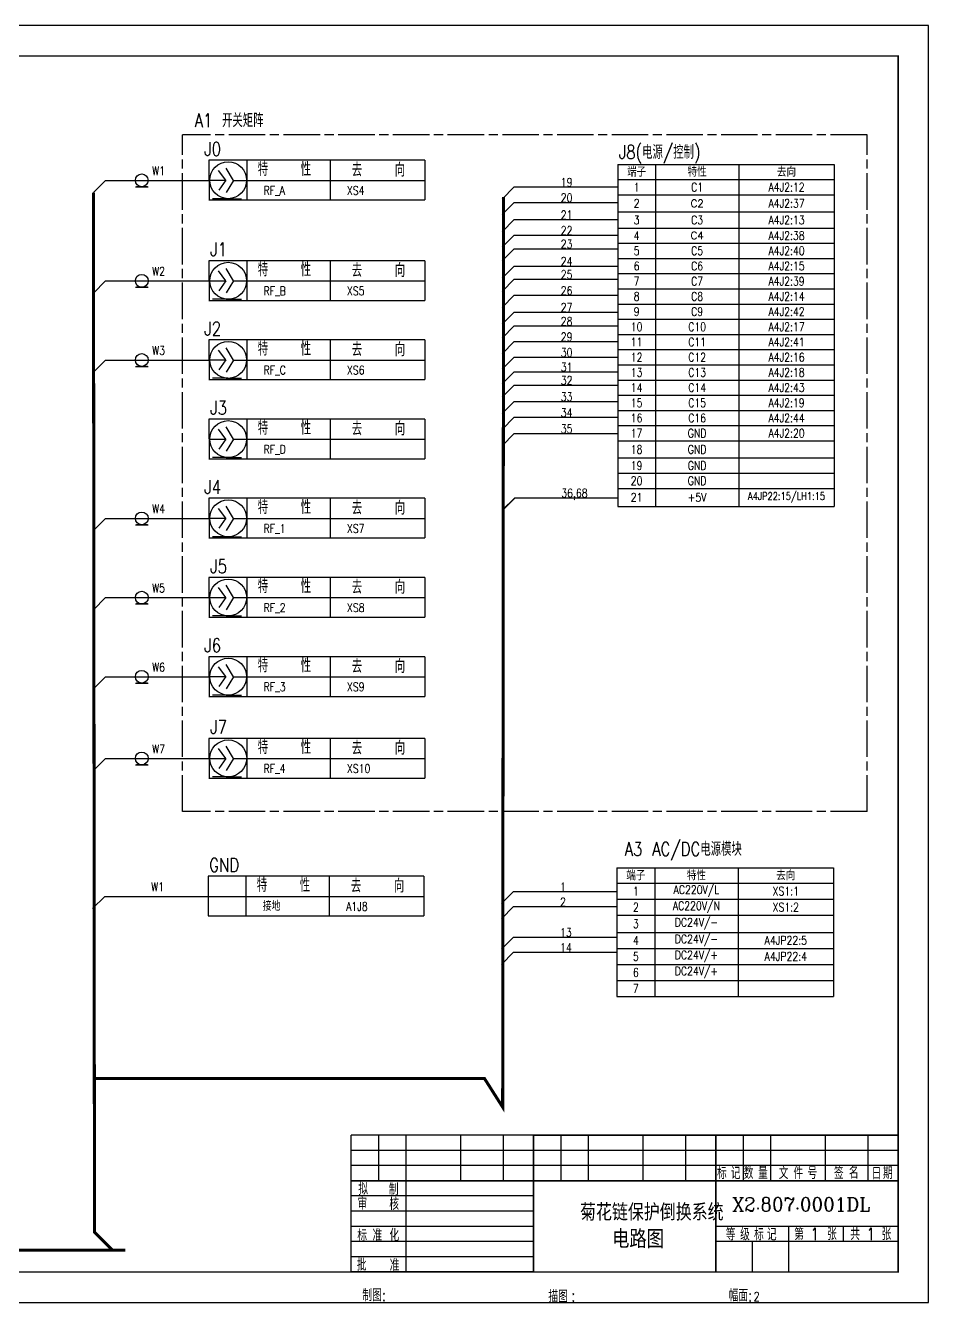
# Model space of a CAD drawing. Header units: millimetres. Extents: x 2141 to 3411, y 907 to 1899.
# Drawn here: x 2438.2 to 2735.3, y 1478.9 to 1899 of the extents above; entities that cross this region are included whole.
import ezdxf

# ---------------------------------------------------------------- set-up
doc = ezdxf.new("R2010")
doc.units = ezdxf.units.MM
doc.linetypes.add('CENTERLINE', pattern=[30, 12, -1.5, 3, -1.5, 12])
doc.layers.add('1', color=7, linetype='Continuous')
doc.layers.add('粗', color=7, linetype='Continuous')
doc.styles.add('HZ', font='txt', dxfattribs={"width": 0.8, "bigfont": 'HZDX'})
doc.styles.add('L', font='romanc.shx', dxfattribs={"width": 0.8, "bigfont": 'HZDX.shx'})
doc.styles.add('R', font='romanc', dxfattribs={"width": 0.8, "bigfont": 'hzdx'})
doc.styles.get("Standard").update_dxf_attribs({"font": 'arial.ttf'})

# ---------------------------------------------------------------- blocks, each defined once
blk = doc.blocks.new('*T16')
at = {"layer": '粗', "color": 0, "linetype": 'ByBlock', "lineweight": -2, "transparency": 16777216}
for p, q in [((0, 0), (71.26, 0)), ((0, 0), (0, -42.31)), ((12.43, 0), (12.43, -42.31)), ((39.86, 0), (39.86, -42.31)), ((71.26, 0), (71.26, -42.31)), ((0, -5), (71.26, -5)), ((0, -10.28), (71.26, -10.28)), ((0, -15.55), (71.26, -15.55)), ((0, -21.21), (71.26, -21.21)), ((0, -26.48), (71.26, -26.48)), ((0, -31.76), (71.26, -31.76)), ((0, -37.04), (71.26, -37.04)), ((0, -42.31), (71.26, -42.31))]:
    blk.add_line(p, q, dxfattribs=at)
at = {"layer": '粗', "color": 0, "transparency": 16777216, "attachment_point": 5, "style": 'L'}
for s, insert, char_height, width in [('{\\fSimSun|b0|i0|c134|p2;端子}', (6.22, -2.5), 2.8067, 11.4315), ('{\\fSimSun|b0|i0|c134|p2;特性}', (26.14, -2.5), 2.8067, 26.4235), ('{\\fSimSun|b0|i0|c134|p2;去向}', (55.56, -2.5), 2.8067, 30.4001), ('1', (6.22, -7.64), 2.81, 11.4315), ('AC220V/L', (26.14, -7.64), 2.807, 26.4235), ('XS1:1', (55.56, -7.64), 2.807, 30.4001), ('2', (6.22, -12.92), 2.81, 11.4315), ('AC220V/N', (26.14, -12.92), 2.807, 26.4235), ('XS1:2', (55.56, -12.92), 2.807, 30.4001), ('DC24V/-', (26.14, -18.38), 2.807, 26.4235), ('3', (6.22, -18.38), 2.81, 11.4315), ('4', (6.22, -23.85), 2.81, 11.4315), ('DC24V/-', (26.14, -23.85), 2.807, 26.4235), ('A4JP22:5', (55.56, -23.85), 2.8, 30.4001), ('5', (6.22, -29.12), 2.81, 11.4315), ('DC24V/+', (26.14, -29.12), 2.807, 26.4235), ('A4JP22:4', (55.56, -29.12), 2.8, 30.4001), ('6', (6.22, -34.4), 2.81, 11.4315), ('DC24V/+', (26.14, -34.4), 2.807, 26.4235), ('7', (6.22, -39.68), 2.81, 11.4315)]:
    blk.add_mtext(s, dxfattribs=dict(at, insert=insert, char_height=char_height, width=width))
blk = doc.blocks.new('*T20')
at = {"layer": '粗', "color": 0, "linetype": 'ByBlock', "lineweight": -2, "transparency": 16777216}
for p, q in [((0, 0), (71.26, 0)), ((0, 0), (0, -112.49)), ((12.43, 0), (12.43, -112.49)), ((39.86, 0), (39.86, -112.49)), ((71.26, 0), (71.26, -112.49)), ((0, -5), (71.26, -5)), ((0, -10), (71.26, -10)), ((0, -15.65), (71.26, -15.65)), ((0, -20.93), (71.26, -20.93)), ((0, -25.93), (71.26, -25.93)), ((0, -30.93), (71.26, -30.93)), ((0, -35.93), (71.26, -35.93)), ((0, -40.93), (71.26, -40.93)), ((0, -45.93), (71.26, -45.93)), ((0, -50.93), (71.26, -50.93)), ((0, -55.93), (71.26, -55.93)), ((0, -60.93), (71.26, -60.93)), ((0, -65.93), (71.26, -65.93)), ((0, -70.93), (71.26, -70.93)), ((0, -75.93), (71.26, -75.93)), ((0, -80.93), (71.26, -80.93)), ((0, -85.93), (71.26, -85.93)), ((0, -90.93), (71.26, -90.93)), ((0, -96.58), (71.26, -96.58)), ((0, -101.58), (71.26, -101.58)), ((0, -106.58), (71.26, -106.58)), ((0, -112.49), (71.26, -112.49))]:
    blk.add_line(p, q, dxfattribs=at)
at = {"layer": '粗', "color": 0, "transparency": 16777216, "attachment_point": 5}
for s, insert, char_height, width, style in [('{\\fSimSun|b0|i0|c134|p2;端子}', (6.22, -2.5), 2.8067, 11.4315, 'L'), ('{\\fSimSun|b0|i0|c134|p2;特性}', (26.14, -2.5), 2.8067, 26.4235, 'L'), ('{\\fSimSun|b0|i0|c134|p2;去向}', (55.56, -2.5), 2.8067, 30.4001, 'L'), ('1', (6.22, -7.5), 2.81, 11.4315, 'L'), ('C1', (26.14, -7.5), 2.807, 26.4235, 'L'), ('A4J2:12', (55.56, -7.5), 2.8, 30.4001, 'L'), ('2', (6.22, -12.83), 2.81, 11.4315, 'L'), ('A4J2:37', (55.56, -12.83), 2.807, 30.4001, 'L'), ('3', (6.22, -18.29), 2.81, 11.4315, 'L'), ('C3', (26.14, -18.29), 2.807, 26.4235, 'L'), ('A4J2:13', (55.56, -18.29), 2.8, 30.4001, 'L'), ('4', (6.22, -23.43), 2.81, 11.4315, 'L'), ('A4J2:38', (55.56, -23.43), 2.807, 30.4001, 'L'), ('5', (6.22, -28.43), 2.81, 11.4315, 'L'), ('C5', (26.14, -28.43), 2.807, 26.4235, 'L'), ('A4J2:40', (55.56, -28.43), 2.807, 30.4001, 'L'), ('6', (6.22, -33.43), 2.81, 11.4315, 'L'), ('C6', (26.14, -33.43), 2.807, 26.4235, 'L'), ('A4J2:15', (55.56, -33.43), 2.807, 30.4001, 'L'), ('7', (6.22, -38.43), 2.81, 11.4315, 'L'), ('C7', (26.14, -38.43), 2.807, 26.4235, 'L'), ('A4J2:39', (55.56, -38.43), 2.807, 30.4001, 'L'), ('8', (6.22, -43.43), 2.81, 11.4315, 'L'), ('C8', (26.14, -43.43), 2.807, 26.4235, 'L'), ('A4J2:14', (55.56, -43.43), 2.807, 30.4001, 'L'), ('9', (6.22, -48.43), 2.81, 11.4315, 'L'), ('C9', (26.14, -48.43), 2.807, 26.4235, 'L'), ('A4J2:42', (55.56, -48.43), 2.807, 30.4001, 'L'), ('10', (6.22, -53.43), 2.807, 11.4315, 'L'), ('C10', (26.14, -53.43), 2.807, 26.4235, 'L'), ('A4J2:17', (55.56, -53.43), 2.807, 30.4001, 'L'), ('11', (6.22, -58.43), 2.807, 11.4315, 'L'), ('C11', (26.14, -58.43), 2.807, 26.4235, 'L'), ('A4J2:41', (55.56, -58.43), 2.807, 30.4001, 'L'), ('12', (6.22, -63.43), 2.807, 11.4315, 'L'), ('C12', (26.14, -63.43), 2.807, 26.4235, 'L'), ('A4J2:16', (55.56, -63.43), 2.807, 30.4001, 'L'), ('13', (6.22, -68.43), 2.807, 11.4315, 'L'), ('C13', (26.14, -68.43), 2.807, 26.4235, 'L'), ('A4J2:18', (55.56, -68.43), 2.807, 30.4001, 'L'), ('14', (6.22, -73.43), 2.807, 11.4315, 'L'), ('C14', (26.14, -73.43), 2.807, 26.4235, 'L'), ('A4J2:43', (55.56, -73.43), 2.807, 30.4001, 'L'), ('15', (6.22, -78.43), 2.807, 11.4315, 'L'), ('C15', (26.14, -78.43), 2.807, 26.4235, 'L'), ('A4J2:19', (55.56, -78.43), 2.807, 30.4001, 'L'), ('16', (6.22, -83.43), 2.807, 11.4315, 'L'), ('C16', (26.14, -83.43), 2.807, 26.4235, 'L'), ('A4J2:44', (55.56, -83.43), 2.807, 30.4001, 'L'), ('17', (6.22, -88.43), 2.807, 11.4315, 'L'), ('GND', (26.14, -88.43), 2.807, 26.4235, 'L'), ('A4J2:20', (55.56, -88.43), 2.807, 30.4001, 'L'), ('18', (6.22, -93.76), 2.807, 11.4315, 'L'), ('GND', (26.14, -93.76), 2.807, 26.4235, 'R'), ('19', (6.22, -99.08), 2.807, 11.4315, 'L'), ('GND', (26.14, -99.08), 2.8, 26.4235, 'R'), ('20', (6.22, -104.08), 2.807, 11.4315, 'L'), ('GND', (26.14, -104.08), 2.807, 26.4235, 'L'), ('21', (6.22, -109.54), 2.807, 11.4315, 'L'), ('+5V', (26.14, -109.54), 2.807, 26.4235, 'L'), ('A4JP22:15/LH1:15', (55.56, -109.54), 2.5, 30.4001, 'L')]:
    blk.add_mtext(s, dxfattribs=dict(at, insert=insert, char_height=char_height, width=width, style=style))
at = {"layer": '粗', "color": 0, "transparency": 16777216, "char_height": 2.45, "width": 26.4235, "attachment_point": 5}
for s, insert in [('{\\Fromanc|c134;C2}', (26.14, -12.83)), ('{\\Fromanc|c134;C4}', (26.14, -23.43))]:
    blk.add_mtext(s, dxfattribs=dict(at, insert=insert))

msp = doc.modelspace()

# ---------------------------------------------------------------- linework, layer by layer
at = {"color": 7, "linetype": 'CENTERLINE'}
for p, q in [((2715.118, 1862.978), (2489.905, 1862.978)), ((2489.905, 1640.397), (2489.905, 1862.978)), ((2715.118, 1640.397), (2715.118, 1862.978)), ((2715.118, 1640.397), (2489.905, 1640.397))]:
    msp.add_line(p, q, dxfattribs=at)
for p, q in [((2498.575, 1854.64), (2498.636, 1841.628)), ((2569.611, 1854.64), (2498.575, 1854.64)), ((2511.037, 1854.64), (2511.037, 1841.591)), ((2538.461, 1854.64), (2538.461, 1841.591)), ((2569.602, 1854.64), (2569.602, 1841.591)), ((2504.13, 1848.07), (2501.724, 1851.325)), ((2506.669, 1848.029), (2504.201, 1852.088)), ((2464.57, 1848.031), (2498.606, 1848.031)), ((2474.367, 1845.931), (2478.569, 1845.931)), ((2478.4, 1845.931), (2474.778, 1845.931)), ((2476.469, 1845.931), (2478.4, 1845.931)), ((2498.606, 1848.07), (2504.13, 1848.07)), ((2504.13, 1848.07), (2501.778, 1844.782)), ((2506.669, 1848.029), (2504.287, 1844.047)), ((2506.669, 1848.029), (2569.602, 1848.029)), ((2599.04, 1845.864), (2633.076, 1845.864)), ((2498.566, 1841.591), (2569.602, 1841.591)), ((2599.04, 1840.775), (2633.076, 1840.775)), ((2599.04, 1835.127), (2633.076, 1835.127)), ((2599.04, 1830.017), (2633.076, 1830.017)), ((2599.04, 1825.544), (2633.076, 1825.544)), ((2569.605, 1821.594), (2498.569, 1821.594)), ((2498.579, 1821.594), (2498.639, 1808.582)), ((2506.673, 1814.983), (2504.204, 1819.042)), ((2511.041, 1821.594), (2511.041, 1808.545)), ((2538.464, 1821.594), (2538.464, 1808.545)), ((2569.605, 1821.594), (2569.605, 1808.545)), ((2599.04, 1819.837), (2633.076, 1819.837)), ((2464.573, 1814.986), (2498.609, 1814.986)), ((2498.609, 1815.024), (2504.133, 1815.024)), ((2504.133, 1815.024), (2501.727, 1818.279)), ((2504.133, 1815.024), (2501.782, 1811.737)), ((2506.673, 1814.983), (2504.29, 1811.001)), ((2506.673, 1814.983), (2569.605, 1814.983)), ((2599.04, 1815.524), (2633.076, 1815.524)), ((2474.371, 1812.885), (2478.572, 1812.885)), ((2478.404, 1812.885), (2474.781, 1812.885)), ((2476.473, 1812.885), (2478.404, 1812.885)), ((2498.569, 1808.545), (2569.605, 1808.545)), ((2599.04, 1810.229), (2633.076, 1810.229)), ((2599.04, 1804.696), (2633.076, 1804.696)), ((2599.04, 1800.134), (2633.076, 1800.134)), ((2498.579, 1795.548), (2498.639, 1782.537)), ((2569.615, 1795.548), (2498.579, 1795.548)), ((2511.041, 1795.548), (2511.041, 1782.499)), ((2538.464, 1795.548), (2538.464, 1782.499)), ((2569.605, 1795.548), (2569.605, 1782.499)), ((2599.04, 1795.008), (2633.076, 1795.008)), ((2504.133, 1788.978), (2501.727, 1792.233)), ((2506.673, 1788.937), (2504.204, 1792.996)), ((2599.04, 1789.878), (2633.076, 1789.878)), ((2464.573, 1788.94), (2498.609, 1788.94)), ((2474.371, 1786.839), (2478.572, 1786.839)), ((2478.404, 1786.839), (2474.781, 1786.839)), ((2476.473, 1786.839), (2478.404, 1786.839)), ((2498.609, 1788.978), (2504.133, 1788.978)), ((2504.133, 1788.978), (2501.782, 1785.691)), ((2506.673, 1788.937), (2504.29, 1784.955)), ((2506.673, 1788.937), (2569.605, 1788.937)), ((2498.569, 1782.499), (2569.605, 1782.499)), ((2599.04, 1785.086), (2633.076, 1785.086)), ((2599.04, 1780.707), (2633.076, 1780.707)), ((2599.04, 1775.312), (2633.076, 1775.312)), ((2569.605, 1769.501), (2498.569, 1769.501)), ((2498.579, 1769.501), (2498.639, 1756.489)), ((2511.041, 1769.501), (2511.041, 1756.452)), ((2538.464, 1769.501), (2538.464, 1756.452)), ((2569.605, 1769.501), (2569.605, 1756.452)), ((2599.04, 1770.097), (2633.076, 1770.097)), ((2504.133, 1762.931), (2501.727, 1766.186)), ((2506.673, 1762.89), (2504.204, 1766.949)), ((2599.04, 1764.756), (2633.076, 1764.756)), ((2498.609, 1762.931), (2504.133, 1762.931)), ((2504.133, 1762.931), (2501.782, 1759.643)), ((2506.673, 1762.89), (2504.29, 1758.908)), ((2506.673, 1762.89), (2569.605, 1762.89)), ((2498.569, 1756.452), (2569.605, 1756.452)), ((2498.579, 1743.449), (2498.639, 1730.437)), ((2569.615, 1743.449), (2498.579, 1743.449)), ((2511.041, 1743.449), (2511.041, 1730.4)), ((2538.464, 1743.449), (2538.464, 1730.4)), ((2569.605, 1743.449), (2569.605, 1730.4)), ((2599.197, 1743.617), (2633.233, 1743.617)), ((2504.133, 1736.879), (2501.727, 1740.134)), ((2506.673, 1736.837), (2504.204, 1740.896)), ((2464.573, 1736.84), (2498.609, 1736.84)), ((2474.371, 1734.739), (2478.572, 1734.739)), ((2478.404, 1734.739), (2474.781, 1734.739)), ((2476.473, 1734.739), (2478.404, 1734.739)), ((2498.609, 1736.879), (2504.133, 1736.879)), ((2504.133, 1736.879), (2501.782, 1733.591)), ((2506.673, 1736.837), (2504.29, 1732.855)), ((2506.673, 1736.837), (2569.605, 1736.837)), ((2498.569, 1730.4), (2569.605, 1730.4)), ((2569.606, 1717.403), (2498.569, 1717.403)), ((2498.579, 1717.403), (2498.64, 1704.391)), ((2504.133, 1710.833), (2501.727, 1714.088)), ((2506.673, 1710.792), (2504.205, 1714.85)), ((2511.041, 1717.403), (2511.041, 1704.354)), ((2538.465, 1717.403), (2538.465, 1704.354)), ((2569.606, 1717.403), (2569.606, 1704.354)), ((2464.573, 1710.794), (2498.61, 1710.794)), ((2498.609, 1710.833), (2504.133, 1710.833)), ((2504.133, 1710.833), (2501.782, 1707.545)), ((2506.673, 1710.792), (2504.29, 1706.81)), ((2506.673, 1710.792), (2569.606, 1710.792)), ((2474.371, 1708.693), (2478.573, 1708.693)), ((2478.404, 1708.693), (2474.781, 1708.693)), ((2476.473, 1708.693), (2478.404, 1708.693)), ((2498.569, 1704.354), (2569.606, 1704.354)), ((2498.579, 1691.357), (2498.639, 1678.345)), ((2569.615, 1691.357), (2498.579, 1691.357)), ((2506.673, 1684.746), (2504.204, 1688.804)), ((2511.041, 1691.357), (2511.041, 1678.308)), ((2538.464, 1691.357), (2538.464, 1678.308)), ((2569.605, 1691.357), (2569.605, 1678.308)), ((2464.573, 1684.748), (2498.609, 1684.748)), ((2498.609, 1684.787), (2504.133, 1684.787)), ((2504.133, 1684.787), (2501.727, 1688.042)), ((2504.133, 1684.787), (2501.782, 1681.499)), ((2506.673, 1684.746), (2504.29, 1680.764)), ((2506.673, 1684.746), (2569.605, 1684.746)), ((2474.371, 1682.647), (2478.572, 1682.647)), ((2478.404, 1682.647), (2474.781, 1682.647)), ((2476.473, 1682.647), (2478.404, 1682.647)), ((2498.569, 1678.308), (2569.605, 1678.308)), ((2569.606, 1664.481), (2498.569, 1664.481)), ((2498.579, 1664.481), (2498.64, 1651.469)), ((2511.041, 1664.481), (2511.041, 1651.432)), ((2538.465, 1664.481), (2538.465, 1651.432)), ((2569.606, 1664.481), (2569.606, 1651.432)), ((2504.133, 1657.911), (2501.727, 1661.166)), ((2506.673, 1657.87), (2504.205, 1661.929)), ((2464.573, 1657.872), (2498.61, 1657.872)), ((2474.371, 1655.772), (2478.573, 1655.772)), ((2478.404, 1655.772), (2474.781, 1655.772)), ((2476.473, 1655.772), (2478.404, 1655.772)), ((2498.609, 1657.911), (2504.133, 1657.911)), ((2504.133, 1657.911), (2501.782, 1654.623)), ((2506.673, 1657.87), (2504.29, 1653.888)), ((2506.673, 1657.87), (2569.606, 1657.87)), ((2498.569, 1651.432), (2569.606, 1651.432)), ((2569.302, 1619.129), (2498.266, 1619.129)), ((2498.275, 1619.129), (2498.336, 1606.117)), ((2510.737, 1619.129), (2510.737, 1606.08)), ((2538.161, 1619.129), (2538.161, 1606.08)), ((2569.302, 1619.129), (2569.302, 1606.08)), ((2598.8, 1614.125), (2632.837, 1614.125)), ((2464.27, 1612.52), (2498.306, 1612.52)), ((2498.306, 1612.518), (2569.302, 1612.518)), ((2598.8, 1609.125), (2632.837, 1609.125)), ((2498.266, 1606.08), (2569.302, 1606.08)), ((2598.8, 1599.125), (2632.837, 1599.125)), ((2598.8, 1594.125), (2632.837, 1594.125))]:
    msp.add_line(p, q)
at = {"color": 7}
for p, q in [((2464.57, 1848.031), (2460.57, 1844.031)), ((2599.04, 1845.864), (2595.04, 1841.864)), ((2599.04, 1840.775), (2595.04, 1836.775)), ((2599.04, 1835.127), (2595.04, 1831.127)), ((2599.04, 1830.017), (2595.04, 1826.017)), ((2599.04, 1825.544), (2595.04, 1821.544)), ((2599.04, 1819.837), (2595.04, 1815.837)), ((2464.573, 1814.985), (2460.573, 1810.985)), ((2599.04, 1815.524), (2595.04, 1811.524)), ((2599.04, 1810.229), (2595.04, 1806.229)), ((2599.04, 1804.696), (2595.04, 1800.696)), ((2599.04, 1800.134), (2595.04, 1796.134)), ((2599.04, 1795.008), (2595.04, 1791.008)), ((2599.04, 1789.878), (2595.04, 1785.878)), ((2464.573, 1788.94), (2460.573, 1784.94)), ((2599.04, 1785.086), (2595.04, 1781.086)), ((2599.04, 1780.707), (2595.04, 1776.707)), ((2599.04, 1775.312), (2595.04, 1771.312)), ((2599.04, 1770.097), (2595.04, 1766.097)), ((2599.04, 1764.756), (2595.04, 1760.756)), ((2599.197, 1743.617), (2595.197, 1739.617)), ((2599.197, 1743.461), (2595.197, 1739.461)), ((2464.573, 1736.84), (2460.573, 1732.84)), ((2464.573, 1710.794), (2460.573, 1706.794)), ((2464.573, 1684.748), (2460.573, 1680.748)), ((2464.573, 1657.872), (2460.573, 1653.872)), ((2598.8, 1614.125), (2594.8, 1610.125)), ((2464.27, 1612.52), (2460.27, 1608.52)), ((2598.8, 1609.125), (2594.8, 1605.125)), ((2598.8, 1599.125), (2594.8, 1595.125)), ((2598.8, 1594.125), (2594.8, 1590.125))]:
    msp.add_line(p, q, dxfattribs=at)
msp.add_lwpolyline([(2735.341, 1478.965), (2735.341, 1898.965), (2141.341, 1898.965), (2141.341, 1478.965)], close=True, dxfattribs=at)
at = {"color": 7, "const_width": 0.5}
msp.add_lwpolyline([(2725.341, 1488.965), (2725.341, 1888.965), (2166.341, 1888.965), (2166.341, 1488.965)], close=True, dxfattribs=at)
for points in [[(2545.341, 1533.965), (2545.341, 1488.983)], [(2605.341, 1488.965), (2605.341, 1533.965), (2725.341, 1533.965)], [(2665.341, 1533.965), (2665.341, 1488.983)], [(2725.341, 1518.965), (2545.341, 1518.965)], [(2725.341, 1503.965), (2665.341, 1503.965)], [(2689.341, 1503.965), (2689.341, 1488.983)], [(2707.341, 1503.965), (2707.341, 1498.965)]]:
    msp.add_lwpolyline(points, dxfattribs=at)
at = {"color": 7}
for points in [[(2605.341, 1533.965), (2545.341, 1533.965)], [(2554.341, 1533.965), (2554.341, 1518.965)], [(2563.341, 1533.965), (2563.341, 1488.983)], [(2581.341, 1533.965), (2581.341, 1518.965)], [(2595.341, 1533.965), (2595.341, 1518.965)], [(2614.341, 1533.965), (2614.341, 1518.965)], [(2623.341, 1533.965), (2623.341, 1518.965)], [(2641.341, 1533.965), (2641.341, 1518.965)], [(2655.341, 1533.965), (2655.341, 1518.965)], [(2674.341, 1533.965), (2674.341, 1518.965)], [(2683.341, 1533.965), (2683.341, 1518.965)], [(2701.341, 1533.965), (2701.341, 1518.965)], [(2715.341, 1533.965), (2715.341, 1518.965)], [(2725.341, 1528.965), (2545.341, 1528.965)], [(2725.341, 1523.965), (2545.341, 1523.965)], [(2605.341, 1513.965), (2545.341, 1513.965)], [(2605.341, 1508.965), (2545.341, 1508.965)], [(2605.341, 1503.965), (2545.341, 1503.965)], [(2605.341, 1498.965), (2545.341, 1498.965)], [(2725.341, 1498.965), (2665.341, 1498.965)], [(2677.341, 1498.965), (2677.341, 1488.983)], [(2605.341, 1493.965), (2545.341, 1493.965)], [(2605.341, 1488.965), (2545.341, 1488.965)]]:
    msp.add_lwpolyline(points, dxfattribs=at)
for centre in [(2476.469, 1848.031), (2476.472, 1814.986), (2476.472, 1788.94), (2476.472, 1736.84), (2476.472, 1710.794), (2476.472, 1684.748), (2476.472, 1657.872)]:
    msp.add_circle(centre, 2.101)
at = {"layer": '1', "linetype": 'Continuous'}
for p, q in [((2504.747, 1842.01), (2499.749, 1842.01)), ((2504.236, 1842.01), (2509.234, 1842.01)), ((2504.751, 1808.964), (2499.753, 1808.964)), ((2504.239, 1808.964), (2509.237, 1808.964)), ((2504.751, 1782.918), (2499.753, 1782.918)), ((2504.239, 1782.918), (2509.237, 1782.918)), ((2504.751, 1756.871), (2499.753, 1756.871)), ((2504.239, 1756.871), (2509.237, 1756.871)), ((2504.751, 1730.818), (2499.753, 1730.818)), ((2504.239, 1730.818), (2509.237, 1730.818)), ((2504.751, 1704.772), (2499.753, 1704.772)), ((2504.239, 1704.772), (2509.237, 1704.772)), ((2504.751, 1678.727), (2499.753, 1678.727)), ((2504.239, 1678.727), (2509.237, 1678.727)), ((2504.751, 1651.851), (2499.753, 1651.851)), ((2504.239, 1651.851), (2509.237, 1651.851))]:
    msp.add_line(p, q, dxfattribs=at)
at = {"layer": '1', "color": 7, "linetype": 'Continuous', "const_width": 1}
for points in [[(2460.57, 1844.031), (2460.905, 1502.091), (2466.905, 1496.091)], [(2595.527, 1842.548), (2595.225, 1543.176), (2589.225, 1552.619), (2460.27, 1552.619)], [(2180.903, 1837.015), (2180.903, 1502.091), (2186.903, 1496.091), (2471.065, 1496.091)]]:
    msp.add_lwpolyline(points, dxfattribs=at)
at = {"layer": '1', "linetype": 'Continuous'}
for centre in [(2504.919, 1848.069), (2504.922, 1815.023), (2504.922, 1788.977), (2504.922, 1762.93), (2504.922, 1736.878), (2504.923, 1710.832), (2504.922, 1684.786), (2504.923, 1657.91)]:
    msp.add_circle(centre, 6.062, dxfattribs=at)

# ---------------------------------------------------------------- block references
for name, p in [('*T20', (2633.076, 1853.295)), ('*T16', (2632.837, 1621.876))]:
    msp.add_blockref(name, p)

# ---------------------------------------------------------------- texts
at = {"width": 0.8}
for s, height, style, p in [('A1 开关矩阵', 4.4906, 'HZ', (2493.838, 1865.53)), ('J0', 4.4906, 'HZ', (2497.02, 1856.079)), ('J8(电源/控制)', 4.4906, 'HZ', (2633.426, 1855.087)), ('W1', 2.8066, 'R', (2479.878, 1849.755)), (' 特   性', 4.4906, 'HZ', (2511.427, 1849.5)), (' 去   向', 4.4906, 'HZ', (2542.378, 1849.29)), ('19', 2.8066, 'R', (2614.348, 1846)), ('RF_A', 2.8066, 'R', (2516.562, 1843.315)), ('XS4', 2.8066, 'R', (2543.986, 1843.315)), ('20', 2.8066, 'R', (2614.348, 1840.912)), ('21', 2.8066, 'R', (2614.348, 1835.264)), ('22', 2.8066, 'R', (2614.348, 1830.154)), ('J1', 4.4906, 'HZ', (2498.959, 1823.066)), ('23', 2.8066, 'R', (2614.348, 1825.68)), ('W2', 2.8066, 'R', (2479.881, 1816.709)), (' 特   性', 4.4906, 'HZ', (2511.431, 1816.454)), (' 去   向', 4.4906, 'HZ', (2542.382, 1816.244)), ('24', 2.8066, 'R', (2614.348, 1819.973)), ('25', 2.8066, 'R', (2614.348, 1815.66)), ('RF_B', 2.8066, 'R', (2516.566, 1810.269)), ('XS5', 2.8066, 'R', (2543.989, 1810.269)), ('26', 2.8066, 'R', (2614.348, 1810.366)), ('27', 2.8066, 'R', (2614.348, 1804.832)), ('28', 2.8066, 'R', (2614.348, 1800.271)), ('J2', 4.4906, 'HZ', (2497.023, 1796.988)), ('29', 2.8066, 'R', (2614.348, 1795.144)), (' 特   性', 4.4906, 'HZ', (2511.431, 1790.408)), (' 去   向', 4.4906, 'HZ', (2542.382, 1790.198)), ('W3', 2.8066, 'R', (2479.881, 1790.663)), ('30', 2.8066, 'R', (2614.348, 1790.015)), ('RF_C', 2.8066, 'R', (2516.566, 1784.223)), ('XS6', 2.8066, 'R', (2543.989, 1784.223)), ('31', 2.8066, 'R', (2614.348, 1785.223)), ('32', 2.8066, 'R', (2614.348, 1780.843)), ('33', 2.8066, 'R', (2614.348, 1775.448)), ('J3', 4.4906, 'HZ', (2498.959, 1770.972)), ('34', 2.8066, 'R', (2614.348, 1770.233)), (' 特   性', 4.4906, 'HZ', (2511.431, 1764.361)), (' 去   向', 4.4906, 'HZ', (2542.382, 1764.151)), ('35', 2.8066, 'R', (2614.348, 1764.892)), ('RF_D', 2.8066, 'R', (2516.566, 1758.176)), ('J4', 4.4906, 'HZ', (2497.023, 1744.888)), (' 特   性', 4.4906, 'HZ', (2511.431, 1738.309)), ('36,68', 2.8066, 'R', (2614.505, 1743.754)), ('W4', 2.8066, 'R', (2479.881, 1738.563)), (' 去   向', 4.4906, 'HZ', (2542.382, 1738.099)), ('RF_1', 2.8066, 'R', (2516.566, 1732.123)), ('XS7', 2.8066, 'R', (2543.989, 1732.123)), ('J5', 4.4906, 'HZ', (2498.959, 1718.874)), ('W5', 2.8066, 'R', (2479.881, 1712.518)), (' 特   性', 4.4906, 'HZ', (2511.431, 1712.263)), (' 去   向', 4.4906, 'HZ', (2542.382, 1712.053)), ('RF_2', 2.8066, 'R', (2516.566, 1706.077)), ('XS8', 2.8066, 'R', (2543.99, 1706.077)), ('J6', 4.4906, 'HZ', (2497.023, 1692.796)), ('W6', 2.8066, 'R', (2479.881, 1686.472)), (' 特   性', 4.4906, 'HZ', (2511.431, 1686.217)), (' 去   向', 4.4906, 'HZ', (2542.382, 1686.007)), ('RF_3', 2.8066, 'R', (2516.566, 1680.032)), ('XS9', 2.8066, 'R', (2543.989, 1680.032)), ('J7', 4.4906, 'HZ', (2498.959, 1665.952)), (' 特   性', 4.4906, 'HZ', (2511.431, 1659.341)), (' 去   向', 4.4906, 'HZ', (2542.382, 1659.131)), ('W7', 2.8066, 'R', (2479.881, 1659.596)), ('RF_4', 2.8066, 'R', (2516.566, 1653.156)), ('XS10', 2.8066, 'R', (2543.99, 1653.156)), ('A3 AC/DC电源模块', 4.49064, 'HZ', (2635.353, 1625.835)), ('GND', 4.4906, 'HZ', (2498.656, 1620.6)), (' 特   性', 4.4906, 'HZ', (2511.127, 1613.989)), (' 去   向', 4.4906, 'HZ', (2542.078, 1613.779)), ('W1', 2.8066, 'R', (2479.578, 1614.244)), ('1', 2.807, 'R', (2614.108, 1614.261)), ('接地', 2.8066, 'R', (2516.262, 1607.804)), ('A1J8', 2.8066, 'R', (2543.686, 1607.804)), ('2', 2.807, 'R', (2614.108, 1609.261)), ('13', 2.8066, 'R', (2614.108, 1599.261)), ('14', 2.8066, 'R', (2614.108, 1594.261))]:
    msp.add_text(s, height=height, dxfattribs=dict(at, style=style)).set_placement(p)
at = {"color": 7, "style": 'L', "width": 0.8}
for s, height, p in [('标', 4, (2665.758, 1519.491)), ('记', 4, (2670.303, 1519.491)), ('数', 4, (2674.558, 1519.543)), ('量', 4, (2679.278, 1519.543)), ('文', 4, (2686.092, 1519.491)), ('件', 4, (2690.91, 1519.491)), ('号', 4, (2695.52, 1519.543)), ('签  ', 4, (2704.24, 1519.543)), ('名', 4, (2709.169, 1519.696)), ('日', 4, (2716.634, 1519.39)), ('期', 4, (2720.349, 1519.543)), ('拟', 4, (2547.703, 1514.294)), ('制', 4, (2557.769, 1514.099)), ('审   ', 4, (2547.434, 1509.464)), ('核', 4, (2557.911, 1509.361)), ('等', 4, (2668.64, 1499.327)), ('级', 4, (2673.36, 1499.327)), ('标', 4, (2677.952, 1499.327)), ('第 1', 4, (2691.146, 1499.437)), ('张', 4, (2701.989, 1499.437)), ('共 1 张', 4, (2709.596, 1499.437)), ('标', 4, (2547.397, 1498.949)), ('准', 4, (2552.401, 1499.081)), ('化', 4, (2557.969, 1499.081)), ('记', 4, (2682.162, 1499.327)), ('批', 4, (2547.223, 1489.357)), ('准', 4, (2558.041, 1489.181)), ('制图:', 4, (2549.066, 1479.338)), ('描图', 4, (2610.264, 1478.931)), ('幅面:', 4, (2669.595, 1479.265)), (':', 4, (2617.786, 1479.169)), ('2', 3, (2677.791, 1479.35))]:
    msp.add_text(s, height=height, dxfattribs=at).set_placement(p)
at = {"color": 7, "style": 'L'}
for s, height, p in [('X2.807.0001DL', 4.46621, (2670.818, 1509.013)), ('菊花链保护倒换系统', 5.5248, (2620.686, 1505.838)), ('电路图', 6, (2631.218, 1496.779))]:
    msp.add_text(s, height=height, dxfattribs=at).set_placement(p)

doc.saveas('drawing.dxf')
